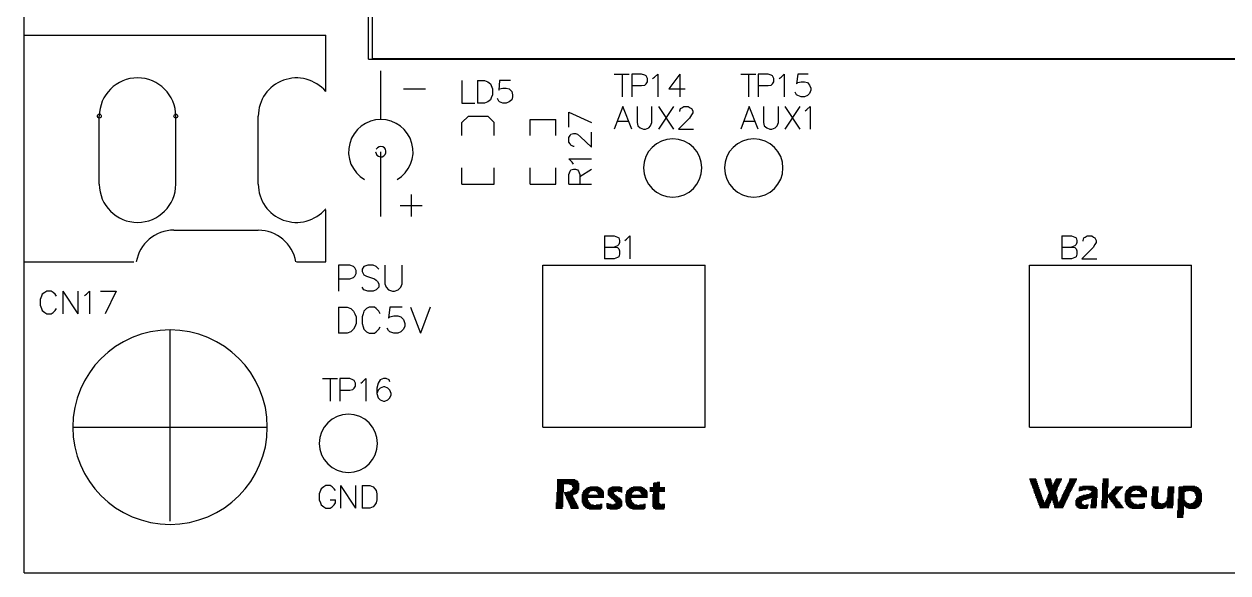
# Model space of a CAD drawing. Extents: x -0.24 to 4.91, y -0.23 to 6.58.
# Drawn here: x -0.225 to 1.631, y -0.225 to 0.622 of the extents above; entities that cross this region are included whole.
import ezdxf

# ---------------------------------------------------------------- set-up
doc = ezdxf.new("R2010")
doc.units = 0
doc.layers.get('0').update_dxf_attribs({"linetype": 'CONTINUOUS'})
doc.layers.add('mb672d', color=1, linetype='CONTINUOUS')

# ---------------------------------------------------------------- blocks, each defined once
blk = doc.blocks.new('D94')
blk.add_circle((0, 0), 0.003)

msp = doc.modelspace()

# ---------------------------------------------------------------- linework, layer by layer
at = {"layer": 'mb672d', "color": 5}
for points in [[(-0.225, -0.225), (-0.225, 6.575)], [(0.306, 0.568), (0.306, 2.3)], [(0.312, 0.569), (0.312, 2.299)], [(-0.225, 0.255), (-0.225, 0.605), (0.24, 0.605)], [(0.24, 0.518), (0.24, 0.605)], [(0.306, 0.568), (3.614, 0.568)], [(0.312, 0.569), (3.617, 0.569)], [(0.325, 0.475), (0.325, 0.55)], [(0.685, 0.545), (0.708, 0.545)], [(0.697, 0.545), (0.697, 0.51)], [(0.712, 0.527), (0.727, 0.527), (0.732, 0.528), (0.734, 0.53), (0.736, 0.533), (0.736, 0.538), (0.734, 0.542), (0.732, 0.543), (0.727, 0.545), (0.712, 0.545), (0.712, 0.51)], [(0.744, 0.538), (0.747, 0.54), (0.752, 0.545), (0.752, 0.51)], [(0.786, 0.545), (0.769, 0.522), (0.794, 0.522)], [(0.786, 0.545), (0.786, 0.51)], [(0.88, 0.545), (0.903, 0.545)], [(0.892, 0.545), (0.892, 0.51)], [(0.907, 0.527), (0.922, 0.527), (0.927, 0.528), (0.929, 0.53), (0.931, 0.533), (0.931, 0.538), (0.929, 0.542), (0.927, 0.543), (0.922, 0.545), (0.907, 0.545), (0.907, 0.51)], [(0.939, 0.538), (0.942, 0.54), (0.947, 0.545), (0.947, 0.51)], [(0.984, 0.545), (0.968, 0.545), (0.966, 0.53), (0.968, 0.532), (0.973, 0.533), (0.978, 0.533), (0.983, 0.532), (0.986, 0.528), (0.988, 0.523), (0.988, 0.52), (0.986, 0.515), (0.983, 0.512), (0.978, 0.51), (0.973, 0.51), (0.968, 0.512), (0.966, 0.513), (0.964, 0.517)], [(0.36, 0.522), (0.394, 0.522)], [(0.45, 0.535), (0.45, 0.5), (0.47, 0.5)], [(0.474, 0.535), (0.474, 0.5)], [(0.474, 0.535), (0.485, 0.535), (0.49, 0.533), (0.494, 0.53), (0.495, 0.527), (0.497, 0.522), (0.497, 0.513), (0.495, 0.508), (0.494, 0.505), (0.49, 0.502), (0.485, 0.5), (0.474, 0.5)], [(0.525, 0.535), (0.508, 0.535), (0.507, 0.52), (0.508, 0.522), (0.513, 0.523), (0.518, 0.523), (0.523, 0.522), (0.527, 0.518), (0.528, 0.513), (0.528, 0.51), (0.527, 0.505), (0.523, 0.502), (0.518, 0.5), (0.513, 0.5), (0.508, 0.502), (0.507, 0.503), (0.505, 0.507)], [(0.615, 0.486), (0.65, 0.47)], [(0.615, 0.463), (0.615, 0.486)], [(0.712, 0.46), (0.698, 0.495), (0.685, 0.46)], [(0.72, 0.495), (0.72, 0.47), (0.721, 0.465), (0.725, 0.462), (0.73, 0.46), (0.733, 0.46), (0.738, 0.462), (0.741, 0.465), (0.743, 0.47), (0.743, 0.495)], [(0.753, 0.495), (0.776, 0.46)], [(0.776, 0.495), (0.753, 0.46)], [(0.786, 0.487), (0.786, 0.488), (0.787, 0.492), (0.789, 0.493), (0.792, 0.495), (0.799, 0.495), (0.802, 0.493), (0.804, 0.492), (0.806, 0.488), (0.806, 0.485), (0.804, 0.482), (0.801, 0.477), (0.784, 0.46), (0.807, 0.46)], [(0.907, 0.46), (0.893, 0.495), (0.88, 0.46)], [(0.915, 0.495), (0.915, 0.47), (0.916, 0.465), (0.92, 0.462), (0.925, 0.46), (0.928, 0.46), (0.933, 0.462), (0.936, 0.465), (0.938, 0.47), (0.938, 0.495)], [(0.948, 0.495), (0.971, 0.46)], [(0.971, 0.495), (0.948, 0.46)], [(0.979, 0.488), (0.982, 0.49), (0.987, 0.495), (0.987, 0.46)], [(-0.109, 0.375), (-0.109, 0.48)], [(0.009, 0.375), (0.009, 0.48)], [(0.136, 0.375), (0.136, 0.48)], [(0.45, 0.47), (0.46, 0.48)], [(0.45, 0.45), (0.45, 0.47)], [(0.46, 0.48), (0.49, 0.48)], [(0.49, 0.48), (0.5, 0.47)], [(0.5, 0.45), (0.5, 0.47)], [(0.555, 0.45), (0.555, 0.475), (0.595, 0.475)], [(0.595, 0.45), (0.595, 0.475)], [(0.69, 0.472), (0.707, 0.472)], [(0.885, 0.472), (0.902, 0.472)], [(0.623, 0.433), (0.622, 0.433), (0.618, 0.435), (0.617, 0.437), (0.615, 0.44), (0.615, 0.447), (0.617, 0.45), (0.618, 0.452), (0.622, 0.453), (0.625, 0.453), (0.628, 0.452), (0.633, 0.448), (0.65, 0.432), (0.65, 0.455)], [(0.325, 0.4), (0.325, 0.425)], [(0.622, 0.406), (0.62, 0.409), (0.615, 0.414), (0.65, 0.414)], [(0.325, 0.325), (0.325, 0.4)], [(0.45, 0.375), (0.45, 0.4)], [(0.45, 0.375), (0.5, 0.375), (0.5, 0.4)], [(0.555, 0.375), (0.555, 0.4)], [(0.595, 0.375), (0.595, 0.4)], [(0.615, 0.375), (0.615, 0.39), (0.617, 0.395), (0.618, 0.397), (0.622, 0.398), (0.625, 0.398), (0.628, 0.397), (0.63, 0.395), (0.632, 0.39), (0.632, 0.375)], [(0.632, 0.387), (0.65, 0.398)], [(0.555, 0.375), (0.595, 0.375)], [(0.615, 0.375), (0.65, 0.375)], [(0.372, 0.359), (0.372, 0.325)], [(0.24, 0.255), (0.24, 0.335)], [(0.355, 0.342), (0.389, 0.342)], [(0.006, 0.304), (0.136, 0.304)], [(0.67, 0.295), (0.67, 0.26)], [(0.67, 0.295), (0.685, 0.295), (0.69, 0.293), (0.692, 0.292), (0.693, 0.288), (0.693, 0.285), (0.692, 0.282), (0.69, 0.28), (0.685, 0.278)], [(0.701, 0.288), (0.704, 0.29), (0.709, 0.295), (0.709, 0.26)], [(1.375, 0.295), (1.375, 0.26)], [(1.375, 0.295), (1.39, 0.295), (1.395, 0.293), (1.397, 0.292), (1.398, 0.288), (1.398, 0.285), (1.397, 0.282), (1.395, 0.28), (1.39, 0.278)], [(1.408, 0.287), (1.408, 0.288), (1.409, 0.292), (1.411, 0.293), (1.414, 0.295), (1.421, 0.295), (1.424, 0.293), (1.426, 0.292), (1.428, 0.288), (1.428, 0.285), (1.426, 0.282), (1.423, 0.277), (1.406, 0.26), (1.429, 0.26)], [(0.67, 0.278), (0.685, 0.278), (0.69, 0.277), (0.692, 0.275), (0.693, 0.272), (0.693, 0.267), (0.692, 0.263), (0.69, 0.262), (0.685, 0.26), (0.67, 0.26)], [(1.375, 0.278), (1.39, 0.278), (1.395, 0.277), (1.397, 0.275), (1.398, 0.272), (1.398, 0.267), (1.397, 0.263), (1.395, 0.262), (1.39, 0.26), (1.375, 0.26)], [(-0.225, 0.255), (-0.056, 0.255)], [(0.195, 0.255), (0.24, 0.255)], [(0.26, 0.229), (0.277, 0.229), (0.283, 0.231), (0.285, 0.233), (0.287, 0.237), (0.287, 0.242), (0.285, 0.246), (0.283, 0.248), (0.277, 0.25), (0.26, 0.25), (0.26, 0.21)], [(0.322, 0.244), (0.318, 0.248), (0.313, 0.25), (0.305, 0.25), (0.299, 0.248), (0.296, 0.244), (0.296, 0.24), (0.298, 0.237), (0.299, 0.235), (0.303, 0.233), (0.315, 0.229), (0.318, 0.227), (0.32, 0.225), (0.322, 0.221), (0.322, 0.216), (0.318, 0.212), (0.313, 0.21), (0.305, 0.21), (0.299, 0.212), (0.296, 0.216)], [(0.331, 0.25), (0.331, 0.221), (0.333, 0.216), (0.337, 0.212), (0.343, 0.21), (0.346, 0.21), (0.352, 0.212), (0.356, 0.216), (0.358, 0.221), (0.358, 0.25)], [(0.575, 0), (0.575, 0.25), (0.825, 0.25)], [(0.825, 0), (0.825, 0.25)], [(1.325, 0), (1.325, 0.25), (1.575, 0.25)], [(1.575, 0), (1.575, 0.25)], [(-0.175, 0.202), (-0.177, 0.205), (-0.18, 0.208), (-0.183, 0.21), (-0.19, 0.21), (-0.193, 0.208), (-0.197, 0.205), (-0.198, 0.202), (-0.2, 0.197), (-0.2, 0.188), (-0.198, 0.183), (-0.197, 0.18), (-0.193, 0.177), (-0.19, 0.175), (-0.183, 0.175), (-0.18, 0.177), (-0.177, 0.18), (-0.175, 0.183)], [(-0.165, 0.21), (-0.165, 0.175)], [(-0.165, 0.21), (-0.142, 0.175)], [(-0.142, 0.21), (-0.142, 0.175)], [(-0.132, 0.203), (-0.129, 0.205), (-0.124, 0.21), (-0.124, 0.175)], [(-0.107, 0.21), (-0.083, 0.21)], [(-0.083, 0.21), (-0.1, 0.175)], [(0.26, 0.185), (0.26, 0.145)], [(0.26, 0.185), (0.273, 0.185), (0.279, 0.183), (0.283, 0.179), (0.285, 0.175), (0.287, 0.17), (0.287, 0.16), (0.285, 0.155), (0.283, 0.151), (0.279, 0.147), (0.273, 0.145), (0.26, 0.145)], [(0.324, 0.175), (0.322, 0.179), (0.318, 0.183), (0.315, 0.185), (0.307, 0.185), (0.303, 0.183), (0.299, 0.179), (0.298, 0.175), (0.296, 0.17), (0.296, 0.16), (0.298, 0.155), (0.299, 0.151), (0.303, 0.147), (0.307, 0.145), (0.315, 0.145), (0.318, 0.147), (0.322, 0.151), (0.324, 0.155)], [(0.358, 0.185), (0.339, 0.185), (0.337, 0.168), (0.339, 0.17), (0.345, 0.172), (0.351, 0.172), (0.356, 0.17), (0.36, 0.166), (0.362, 0.16), (0.362, 0.156), (0.36, 0.151), (0.356, 0.147), (0.351, 0.145), (0.345, 0.145), (0.339, 0.147), (0.337, 0.149), (0.335, 0.153)], [(0.371, 0.185), (0.386, 0.145)], [(0.401, 0.185), (0.386, 0.145)], [(0, -0.145), (0, 0.15)], [(0.235, 0.075), (0.258, 0.075)], [(0.247, 0.075), (0.247, 0.04)], [(0.262, 0.057), (0.277, 0.057), (0.282, 0.058), (0.284, 0.06), (0.286, 0.063), (0.286, 0.068), (0.284, 0.072), (0.282, 0.073), (0.277, 0.075), (0.262, 0.075), (0.262, 0.04)], [(0.294, 0.068), (0.297, 0.07), (0.302, 0.075), (0.302, 0.04)], [(0.339, 0.07), (0.338, 0.073), (0.333, 0.075), (0.329, 0.075), (0.324, 0.073), (0.321, 0.068), (0.319, 0.06), (0.319, 0.052), (0.321, 0.045), (0.324, 0.042), (0.329, 0.04), (0.331, 0.04), (0.336, 0.042), (0.339, 0.045), (0.341, 0.05), (0.341, 0.052), (0.339, 0.057), (0.336, 0.06), (0.331, 0.062), (0.329, 0.062), (0.324, 0.06), (0.321, 0.057), (0.319, 0.052)], [(-0.15, 0), (0.15, 0)], [(0.575, 0), (0.825, 0)], [(1.325, 0), (1.575, 0)], [(0.255, -0.098), (0.253, -0.095), (0.25, -0.092), (0.247, -0.09), (0.24, -0.09), (0.237, -0.092), (0.233, -0.095), (0.232, -0.098), (0.23, -0.103), (0.23, -0.112), (0.232, -0.117), (0.233, -0.12), (0.237, -0.123), (0.24, -0.125), (0.247, -0.125), (0.25, -0.123), (0.253, -0.12), (0.255, -0.117), (0.255, -0.112)], [(0.263, -0.09), (0.263, -0.125)], [(0.263, -0.09), (0.286, -0.125)], [(0.286, -0.09), (0.286, -0.125)], [(0.296, -0.09), (0.296, -0.125)], [(0.296, -0.09), (0.308, -0.09), (0.313, -0.092), (0.316, -0.095), (0.318, -0.098), (0.319, -0.103), (0.319, -0.112), (0.318, -0.117), (0.316, -0.12), (0.313, -0.123), (0.308, -0.125), (0.296, -0.125)], [(0.597, -0.081), (0.624, -0.081)], [(0.597, -0.082), (0.626, -0.082)], [(0.597, -0.083), (0.628, -0.083)], [(0.597, -0.084), (0.629, -0.084)], [(0.597, -0.085), (0.629, -0.085)], [(0.597, -0.086), (0.63, -0.086)], [(0.597, -0.087), (0.631, -0.087)], [(0.597, -0.088), (0.607, -0.088)], [(0.597, -0.089), (0.607, -0.089)], [(0.597, -0.09), (0.607, -0.09)], [(0.597, -0.091), (0.607, -0.091)], [(0.597, -0.092), (0.607, -0.092)], [(0.616, -0.088), (0.631, -0.088)], [(0.619, -0.089), (0.631, -0.089)], [(0.62, -0.09), (0.631, -0.09)], [(0.62, -0.091), (0.631, -0.091)], [(0.621, -0.092), (0.631, -0.092)], [(0.647, -0.092), (0.66, -0.092)], [(0.681, -0.092), (0.694, -0.092)], [(0.714, -0.092), (0.727, -0.092)], [(0.745, -0.087), (0.755, -0.087)], [(0.745, -0.088), (0.755, -0.088)], [(0.745, -0.089), (0.755, -0.089)], [(0.745, -0.09), (0.755, -0.09)], [(0.745, -0.091), (0.755, -0.091)], [(0.745, -0.092), (0.755, -0.092)], [(0.746, -0.086), (0.755, -0.086)], [(0.751, -0.085), (0.755, -0.085)], [(1.325, -0.08), (1.335, -0.08)], [(1.325, -0.081), (1.336, -0.081)], [(1.326, -0.082), (1.336, -0.082)], [(1.326, -0.083), (1.336, -0.083)], [(1.326, -0.084), (1.337, -0.084)], [(1.327, -0.085), (1.337, -0.085)], [(1.327, -0.086), (1.337, -0.086)], [(1.327, -0.087), (1.338, -0.087)], [(1.328, -0.088), (1.338, -0.088)], [(1.328, -0.089), (1.338, -0.089)], [(1.329, -0.09), (1.339, -0.09)], [(1.329, -0.091), (1.339, -0.091)], [(1.329, -0.092), (1.339, -0.092)], [(1.348, -0.08), (1.358, -0.08)], [(1.348, -0.081), (1.358, -0.081)], [(1.349, -0.082), (1.359, -0.082)], [(1.349, -0.083), (1.359, -0.083)], [(1.349, -0.084), (1.359, -0.084)], [(1.35, -0.085), (1.359, -0.085)], [(1.35, -0.086), (1.36, -0.086)], [(1.35, -0.087), (1.36, -0.087)], [(1.351, -0.088), (1.36, -0.088)], [(1.351, -0.089), (1.36, -0.089)], [(1.351, -0.09), (1.37, -0.09)], [(1.352, -0.091), (1.37, -0.091)], [(1.352, -0.092), (1.369, -0.092)], [(1.361, -0.089), (1.371, -0.089)], [(1.362, -0.087), (1.372, -0.087)], [(1.362, -0.088), (1.371, -0.088)], [(1.363, -0.085), (1.373, -0.085)], [(1.363, -0.086), (1.372, -0.086)], [(1.364, -0.083), (1.374, -0.083)], [(1.364, -0.084), (1.373, -0.084)], [(1.365, -0.081), (1.375, -0.081)], [(1.365, -0.082), (1.374, -0.082)], [(1.366, -0.08), (1.375, -0.08)], [(1.382, -0.091), (1.393, -0.091)], [(1.382, -0.092), (1.392, -0.092)], [(1.383, -0.089), (1.394, -0.089)], [(1.383, -0.09), (1.393, -0.09)], [(1.384, -0.087), (1.395, -0.087)], [(1.384, -0.088), (1.394, -0.088)], [(1.385, -0.085), (1.396, -0.085)], [(1.385, -0.086), (1.395, -0.086)], [(1.386, -0.082), (1.397, -0.082)], [(1.386, -0.083), (1.397, -0.083)], [(1.386, -0.084), (1.396, -0.084)], [(1.387, -0.08), (1.398, -0.08)], [(1.387, -0.081), (1.398, -0.081)], [(1.402, -0.092), (1.426, -0.092)], [(1.407, -0.091), (1.424, -0.091)], [(1.437, -0.087), (1.447, -0.087)], [(1.437, -0.088), (1.447, -0.088)], [(1.437, -0.089), (1.447, -0.089)], [(1.437, -0.09), (1.447, -0.09)], [(1.437, -0.091), (1.447, -0.091)], [(1.437, -0.092), (1.447, -0.092)], [(1.438, -0.08), (1.447, -0.08)], [(1.438, -0.081), (1.447, -0.081)], [(1.438, -0.082), (1.447, -0.082)], [(1.438, -0.083), (1.447, -0.083)], [(1.438, -0.084), (1.447, -0.084)], [(1.438, -0.085), (1.447, -0.085)], [(1.438, -0.086), (1.447, -0.086)], [(1.457, -0.092), (1.469, -0.092)], [(1.481, -0.092), (1.499, -0.092)], [(1.484, -0.091), (1.497, -0.091)], [(1.515, -0.092), (1.524, -0.092)], [(1.539, -0.092), (1.548, -0.092)], [(1.556, -0.092), (1.583, -0.092)], [(1.562, -0.091), (1.58, -0.091)], [(0.596, -0.101), (0.606, -0.101)], [(0.596, -0.102), (0.606, -0.102)], [(0.596, -0.103), (0.606, -0.103)], [(0.596, -0.104), (0.606, -0.104)], [(0.596, -0.105), (0.606, -0.105)], [(0.596, -0.106), (0.606, -0.106)], [(0.596, -0.107), (0.606, -0.107)], [(0.596, -0.108), (0.606, -0.108)], [(0.596, -0.109), (0.606, -0.109)], [(0.596, -0.11), (0.606, -0.11)], [(0.596, -0.111), (0.606, -0.111)], [(0.597, -0.093), (0.607, -0.093)], [(0.597, -0.094), (0.607, -0.094)], [(0.597, -0.095), (0.607, -0.095)], [(0.597, -0.096), (0.607, -0.096)], [(0.597, -0.097), (0.607, -0.097)], [(0.597, -0.098), (0.607, -0.098)], [(0.597, -0.099), (0.607, -0.099)], [(0.597, -0.1), (0.606, -0.1)], [(0.607, -0.101), (0.628, -0.101)], [(0.608, -0.102), (0.627, -0.102)], [(0.608, -0.103), (0.625, -0.103)], [(0.609, -0.104), (0.622, -0.104)], [(0.609, -0.105), (0.62, -0.105)], [(0.61, -0.106), (0.621, -0.106)], [(0.61, -0.107), (0.621, -0.107)], [(0.611, -0.108), (0.622, -0.108)], [(0.611, -0.109), (0.622, -0.109)], [(0.612, -0.11), (0.623, -0.11)], [(0.612, -0.111), (0.623, -0.111)], [(0.613, -0.1), (0.629, -0.1)], [(0.617, -0.099), (0.629, -0.099)], [(0.618, -0.098), (0.63, -0.098)], [(0.619, -0.097), (0.63, -0.097)], [(0.62, -0.095), (0.631, -0.095)], [(0.62, -0.096), (0.631, -0.096)], [(0.621, -0.093), (0.631, -0.093)], [(0.621, -0.094), (0.631, -0.094)], [(0.635, -0.104), (0.645, -0.104)], [(0.635, -0.105), (0.669, -0.105)], [(0.635, -0.106), (0.669, -0.106)], [(0.635, -0.107), (0.669, -0.107)], [(0.635, -0.108), (0.669, -0.108)], [(0.635, -0.109), (0.644, -0.109)], [(0.635, -0.11), (0.644, -0.11)], [(0.635, -0.111), (0.644, -0.111)], [(0.636, -0.101), (0.646, -0.101)], [(0.636, -0.102), (0.645, -0.102)], [(0.636, -0.103), (0.645, -0.103)], [(0.637, -0.099), (0.648, -0.099)], [(0.637, -0.1), (0.647, -0.1)], [(0.638, -0.098), (0.651, -0.098)], [(0.639, -0.097), (0.667, -0.097)], [(0.64, -0.096), (0.666, -0.096)], [(0.641, -0.095), (0.665, -0.095)], [(0.642, -0.094), (0.664, -0.094)], [(0.644, -0.093), (0.662, -0.093)], [(0.654, -0.098), (0.668, -0.098)], [(0.657, -0.099), (0.668, -0.099)], [(0.658, -0.1), (0.669, -0.1)], [(0.659, -0.101), (0.669, -0.101)], [(0.659, -0.102), (0.669, -0.102)], [(0.66, -0.103), (0.669, -0.103)], [(0.66, -0.104), (0.669, -0.104)], [(0.675, -0.097), (0.697, -0.097)], [(0.675, -0.098), (0.697, -0.098)], [(0.675, -0.099), (0.688, -0.099)], [(0.675, -0.1), (0.685, -0.1)], [(0.675, -0.101), (0.684, -0.101)], [(0.675, -0.102), (0.684, -0.102)], [(0.675, -0.103), (0.685, -0.103)], [(0.675, -0.104), (0.686, -0.104)], [(0.676, -0.095), (0.697, -0.095)], [(0.676, -0.096), (0.697, -0.096)], [(0.676, -0.105), (0.687, -0.105)], [(0.677, -0.094), (0.697, -0.094)], [(0.677, -0.106), (0.689, -0.106)], [(0.678, -0.107), (0.69, -0.107)], [(0.679, -0.093), (0.697, -0.093)], [(0.679, -0.108), (0.691, -0.108)], [(0.68, -0.109), (0.693, -0.109)], [(0.681, -0.11), (0.694, -0.11)], [(0.683, -0.111), (0.695, -0.111)], [(0.691, -0.099), (0.697, -0.099)], [(0.695, -0.1), (0.697, -0.1)], [(0.702, -0.104), (0.712, -0.104)], [(0.702, -0.105), (0.736, -0.105)], [(0.702, -0.106), (0.736, -0.106)], [(0.702, -0.107), (0.736, -0.107)], [(0.702, -0.108), (0.736, -0.108)], [(0.702, -0.109), (0.711, -0.109)], [(0.702, -0.11), (0.711, -0.11)], [(0.702, -0.111), (0.711, -0.111)], [(0.703, -0.101), (0.713, -0.101)], [(0.703, -0.102), (0.712, -0.102)], [(0.703, -0.103), (0.712, -0.103)], [(0.704, -0.099), (0.715, -0.099)], [(0.704, -0.1), (0.714, -0.1)], [(0.705, -0.098), (0.718, -0.098)], [(0.706, -0.097), (0.734, -0.097)], [(0.707, -0.096), (0.733, -0.096)], [(0.708, -0.095), (0.732, -0.095)], [(0.709, -0.094), (0.731, -0.094)], [(0.711, -0.093), (0.729, -0.093)], [(0.721, -0.098), (0.735, -0.098)], [(0.724, -0.099), (0.735, -0.099)], [(0.725, -0.1), (0.736, -0.1)], [(0.726, -0.101), (0.736, -0.101)], [(0.726, -0.102), (0.736, -0.102)], [(0.727, -0.103), (0.736, -0.103)], [(0.727, -0.104), (0.736, -0.104)], [(0.74, -0.093), (0.763, -0.093)], [(0.74, -0.094), (0.763, -0.094)], [(0.74, -0.095), (0.763, -0.095)], [(0.74, -0.096), (0.763, -0.096)], [(0.74, -0.097), (0.763, -0.097)], [(0.74, -0.098), (0.763, -0.098)], [(0.74, -0.099), (0.763, -0.099)], [(0.744, -0.104), (0.754, -0.104)], [(0.744, -0.105), (0.754, -0.105)], [(0.744, -0.106), (0.754, -0.106)], [(0.744, -0.107), (0.754, -0.107)], [(0.744, -0.108), (0.754, -0.108)], [(0.744, -0.109), (0.754, -0.109)], [(0.744, -0.11), (0.754, -0.11)], [(0.744, -0.111), (0.754, -0.111)], [(0.745, -0.1), (0.754, -0.1)], [(0.745, -0.101), (0.754, -0.101)], [(0.745, -0.102), (0.754, -0.102)], [(0.745, -0.103), (0.754, -0.103)], [(1.33, -0.093), (1.34, -0.093)], [(1.33, -0.094), (1.34, -0.094)], [(1.331, -0.095), (1.34, -0.095)], [(1.331, -0.096), (1.341, -0.096)], [(1.331, -0.097), (1.341, -0.097)], [(1.332, -0.098), (1.341, -0.098)], [(1.332, -0.099), (1.342, -0.099)], [(1.332, -0.1), (1.342, -0.1)], [(1.333, -0.101), (1.342, -0.101)], [(1.333, -0.102), (1.343, -0.102)], [(1.334, -0.103), (1.343, -0.103)], [(1.334, -0.104), (1.343, -0.104)], [(1.334, -0.105), (1.344, -0.105)], [(1.335, -0.106), (1.344, -0.106)], [(1.335, -0.107), (1.344, -0.107)], [(1.335, -0.108), (1.345, -0.108)], [(1.336, -0.109), (1.345, -0.109)], [(1.336, -0.11), (1.345, -0.11)], [(1.337, -0.111), (1.346, -0.111)], [(1.351, -0.111), (1.368, -0.111)], [(1.352, -0.109), (1.368, -0.109)], [(1.352, -0.11), (1.368, -0.11)], [(1.353, -0.093), (1.369, -0.093)], [(1.353, -0.094), (1.368, -0.094)], [(1.353, -0.095), (1.368, -0.095)], [(1.353, -0.106), (1.367, -0.106)], [(1.353, -0.107), (1.367, -0.107)], [(1.353, -0.108), (1.368, -0.108)], [(1.354, -0.096), (1.368, -0.096)], [(1.354, -0.097), (1.367, -0.097)], [(1.354, -0.098), (1.367, -0.098)], [(1.354, -0.104), (1.366, -0.104)], [(1.354, -0.105), (1.367, -0.105)], [(1.355, -0.099), (1.366, -0.099)], [(1.355, -0.1), (1.366, -0.1)], [(1.355, -0.101), (1.366, -0.101)], [(1.355, -0.102), (1.366, -0.102)], [(1.355, -0.103), (1.366, -0.103)], [(1.373, -0.111), (1.383, -0.111)], [(1.374, -0.109), (1.384, -0.109)], [(1.374, -0.11), (1.383, -0.11)], [(1.375, -0.106), (1.385, -0.106)], [(1.375, -0.107), (1.385, -0.107)], [(1.375, -0.108), (1.384, -0.108)], [(1.376, -0.104), (1.386, -0.104)], [(1.376, -0.105), (1.386, -0.105)], [(1.377, -0.102), (1.387, -0.102)], [(1.377, -0.103), (1.387, -0.103)], [(1.378, -0.1), (1.388, -0.1)], [(1.378, -0.101), (1.388, -0.101)], [(1.379, -0.098), (1.389, -0.098)], [(1.379, -0.099), (1.389, -0.099)], [(1.38, -0.096), (1.39, -0.096)], [(1.38, -0.097), (1.39, -0.097)], [(1.381, -0.093), (1.392, -0.093)], [(1.381, -0.094), (1.391, -0.094)], [(1.381, -0.095), (1.391, -0.095)], [(1.397, -0.111), (1.413, -0.111)], [(1.398, -0.11), (1.416, -0.11)], [(1.399, -0.109), (1.419, -0.109)], [(1.401, -0.094), (1.429, -0.094)], [(1.401, -0.095), (1.429, -0.095)], [(1.401, -0.096), (1.412, -0.096)], [(1.401, -0.097), (1.407, -0.097)], [(1.401, -0.098), (1.403, -0.098)], [(1.401, -0.108), (1.43, -0.108)], [(1.402, -0.093), (1.428, -0.093)], [(1.402, -0.107), (1.43, -0.107)], [(1.405, -0.106), (1.43, -0.106)], [(1.408, -0.105), (1.43, -0.105)], [(1.413, -0.104), (1.43, -0.104)], [(1.416, -0.096), (1.43, -0.096)], [(1.417, -0.103), (1.43, -0.103)], [(1.419, -0.097), (1.43, -0.097)], [(1.419, -0.102), (1.43, -0.102)], [(1.42, -0.098), (1.43, -0.098)], [(1.42, -0.101), (1.43, -0.101)], [(1.421, -0.099), (1.43, -0.099)], [(1.421, -0.1), (1.43, -0.1)], [(1.421, -0.109), (1.429, -0.109)], [(1.421, -0.11), (1.429, -0.11)], [(1.421, -0.111), (1.429, -0.111)], [(1.437, -0.093), (1.446, -0.093)], [(1.437, -0.094), (1.446, -0.094)], [(1.437, -0.095), (1.446, -0.095)], [(1.437, -0.096), (1.446, -0.096)], [(1.437, -0.097), (1.446, -0.097)], [(1.437, -0.098), (1.446, -0.098)], [(1.437, -0.099), (1.446, -0.099)], [(1.437, -0.1), (1.446, -0.1)], [(1.437, -0.101), (1.446, -0.101)], [(1.437, -0.102), (1.446, -0.102)], [(1.437, -0.103), (1.446, -0.103)], [(1.437, -0.104), (1.446, -0.104)], [(1.437, -0.105), (1.457, -0.105)], [(1.437, -0.106), (1.456, -0.106)], [(1.437, -0.107), (1.457, -0.107)], [(1.437, -0.108), (1.446, -0.108)], [(1.437, -0.109), (1.446, -0.109)], [(1.437, -0.11), (1.446, -0.11)], [(1.437, -0.111), (1.446, -0.111)], [(1.447, -0.104), (1.458, -0.104)], [(1.447, -0.108), (1.458, -0.108)], [(1.448, -0.103), (1.459, -0.103)], [(1.448, -0.109), (1.458, -0.109)], [(1.448, -0.11), (1.459, -0.11)], [(1.449, -0.102), (1.46, -0.102)], [(1.449, -0.111), (1.46, -0.111)], [(1.45, -0.101), (1.461, -0.101)], [(1.451, -0.1), (1.462, -0.1)], [(1.452, -0.098), (1.463, -0.098)], [(1.452, -0.099), (1.463, -0.099)], [(1.453, -0.097), (1.464, -0.097)], [(1.454, -0.096), (1.465, -0.096)], [(1.455, -0.095), (1.466, -0.095)], [(1.456, -0.094), (1.467, -0.094)], [(1.457, -0.093), (1.468, -0.093)], [(1.472, -0.103), (1.482, -0.103)], [(1.472, -0.104), (1.506, -0.104)], [(1.472, -0.105), (1.506, -0.105)], [(1.472, -0.106), (1.506, -0.106)], [(1.472, -0.107), (1.506, -0.107)], [(1.472, -0.108), (1.481, -0.108)], [(1.472, -0.109), (1.481, -0.109)], [(1.472, -0.11), (1.481, -0.11)], [(1.472, -0.111), (1.481, -0.111)], [(1.473, -0.1), (1.483, -0.1)], [(1.473, -0.101), (1.482, -0.101)], [(1.473, -0.102), (1.482, -0.102)], [(1.474, -0.098), (1.485, -0.098)], [(1.474, -0.099), (1.484, -0.099)], [(1.475, -0.097), (1.488, -0.097)], [(1.476, -0.096), (1.504, -0.096)], [(1.477, -0.095), (1.503, -0.095)], [(1.478, -0.094), (1.502, -0.094)], [(1.479, -0.093), (1.501, -0.093)], [(1.491, -0.097), (1.505, -0.097)], [(1.494, -0.098), (1.505, -0.098)], [(1.495, -0.099), (1.506, -0.099)], [(1.496, -0.1), (1.506, -0.1)], [(1.496, -0.101), (1.506, -0.101)], [(1.497, -0.102), (1.506, -0.102)], [(1.497, -0.103), (1.506, -0.103)], [(1.513, -0.107), (1.523, -0.107)], [(1.513, -0.108), (1.523, -0.108)], [(1.513, -0.109), (1.523, -0.109)], [(1.513, -0.11), (1.523, -0.11)], [(1.513, -0.111), (1.523, -0.111)], [(1.514, -0.095), (1.524, -0.095)], [(1.514, -0.096), (1.524, -0.096)], [(1.514, -0.097), (1.524, -0.097)], [(1.514, -0.098), (1.524, -0.098)], [(1.514, -0.099), (1.524, -0.099)], [(1.514, -0.1), (1.524, -0.1)], [(1.514, -0.101), (1.523, -0.101)], [(1.514, -0.102), (1.523, -0.102)], [(1.514, -0.103), (1.523, -0.103)], [(1.514, -0.104), (1.523, -0.104)], [(1.514, -0.105), (1.523, -0.105)], [(1.514, -0.106), (1.523, -0.106)], [(1.515, -0.093), (1.524, -0.093)], [(1.515, -0.094), (1.524, -0.094)], [(1.537, -0.109), (1.547, -0.109)], [(1.537, -0.11), (1.547, -0.11)], [(1.537, -0.111), (1.547, -0.111)], [(1.538, -0.095), (1.548, -0.095)], [(1.538, -0.096), (1.548, -0.096)], [(1.538, -0.097), (1.548, -0.097)], [(1.538, -0.098), (1.548, -0.098)], [(1.538, -0.099), (1.548, -0.099)], [(1.538, -0.1), (1.548, -0.1)], [(1.538, -0.101), (1.548, -0.101)], [(1.538, -0.102), (1.547, -0.102)], [(1.538, -0.103), (1.547, -0.103)], [(1.538, -0.104), (1.547, -0.104)], [(1.538, -0.105), (1.547, -0.105)], [(1.538, -0.106), (1.547, -0.106)], [(1.538, -0.107), (1.547, -0.107)], [(1.538, -0.108), (1.547, -0.108)], [(1.539, -0.093), (1.548, -0.093)], [(1.539, -0.094), (1.548, -0.094)], [(1.554, -0.111), (1.564, -0.111)], [(1.555, -0.093), (1.585, -0.093)], [(1.555, -0.094), (1.586, -0.094)], [(1.555, -0.095), (1.587, -0.095)], [(1.555, -0.096), (1.588, -0.096)], [(1.555, -0.097), (1.589, -0.097)], [(1.555, -0.098), (1.57, -0.098)], [(1.555, -0.099), (1.566, -0.099)], [(1.555, -0.1), (1.564, -0.1)], [(1.555, -0.101), (1.564, -0.101)], [(1.555, -0.102), (1.564, -0.102)], [(1.555, -0.103), (1.564, -0.103)], [(1.555, -0.104), (1.564, -0.104)], [(1.555, -0.105), (1.564, -0.105)], [(1.555, -0.106), (1.564, -0.106)], [(1.555, -0.107), (1.564, -0.107)], [(1.555, -0.108), (1.564, -0.108)], [(1.555, -0.109), (1.564, -0.109)], [(1.555, -0.11), (1.564, -0.11)], [(1.574, -0.098), (1.589, -0.098)], [(1.577, -0.099), (1.59, -0.099)], [(1.579, -0.1), (1.59, -0.1)], [(1.58, -0.101), (1.59, -0.101)], [(1.58, -0.102), (1.591, -0.102)], [(1.581, -0.103), (1.591, -0.103)], [(1.581, -0.104), (1.591, -0.104)], [(1.581, -0.105), (1.591, -0.105)], [(1.581, -0.11), (1.591, -0.11)], [(1.581, -0.111), (1.591, -0.111)], [(1.582, -0.106), (1.591, -0.106)], [(1.582, -0.107), (1.591, -0.107)], [(1.582, -0.108), (1.591, -0.108)], [(1.582, -0.109), (1.591, -0.109)], [(0.247, -0.112), (0.255, -0.112)], [(0.595, -0.117), (0.606, -0.117)], [(0.595, -0.118), (0.606, -0.118)], [(0.595, -0.119), (0.606, -0.119)], [(0.595, -0.12), (0.606, -0.12)], [(0.595, -0.121), (0.606, -0.121)], [(0.595, -0.122), (0.606, -0.122)], [(0.595, -0.123), (0.605, -0.123)], [(0.595, -0.124), (0.605, -0.124)], [(0.595, -0.125), (0.605, -0.125)], [(0.596, -0.112), (0.606, -0.112)], [(0.596, -0.113), (0.606, -0.113)], [(0.596, -0.114), (0.606, -0.114)], [(0.596, -0.115), (0.606, -0.115)], [(0.596, -0.116), (0.606, -0.116)], [(0.613, -0.112), (0.624, -0.112)], [(0.613, -0.113), (0.624, -0.113)], [(0.614, -0.114), (0.625, -0.114)], [(0.614, -0.115), (0.625, -0.115)], [(0.615, -0.116), (0.626, -0.116)], [(0.615, -0.117), (0.626, -0.117)], [(0.615, -0.118), (0.627, -0.118)], [(0.616, -0.119), (0.627, -0.119)], [(0.616, -0.12), (0.628, -0.12)], [(0.617, -0.121), (0.628, -0.121)], [(0.617, -0.122), (0.629, -0.122)], [(0.617, -0.123), (0.629, -0.123)], [(0.618, -0.124), (0.63, -0.124)], [(0.618, -0.125), (0.63, -0.125)], [(0.635, -0.112), (0.644, -0.112)], [(0.635, -0.113), (0.645, -0.113)], [(0.635, -0.114), (0.645, -0.114)], [(0.635, -0.115), (0.645, -0.115)], [(0.636, -0.116), (0.646, -0.116)], [(0.636, -0.117), (0.647, -0.117)], [(0.636, -0.118), (0.648, -0.118)], [(0.637, -0.119), (0.649, -0.119)], [(0.637, -0.12), (0.653, -0.12)], [(0.638, -0.121), (0.666, -0.121)], [(0.639, -0.122), (0.666, -0.122)], [(0.64, -0.123), (0.666, -0.123)], [(0.641, -0.124), (0.666, -0.124)], [(0.643, -0.125), (0.665, -0.125)], [(0.646, -0.126), (0.664, -0.126)], [(0.657, -0.12), (0.666, -0.12)], [(0.663, -0.119), (0.666, -0.119)], [(0.673, -0.118), (0.676, -0.118)], [(0.673, -0.119), (0.68, -0.119)], [(0.673, -0.12), (0.697, -0.12)], [(0.673, -0.121), (0.697, -0.121)], [(0.673, -0.122), (0.696, -0.122)], [(0.673, -0.123), (0.695, -0.123)], [(0.674, -0.124), (0.694, -0.124)], [(0.674, -0.125), (0.693, -0.125)], [(0.678, -0.126), (0.69, -0.126)], [(0.684, -0.112), (0.696, -0.112)], [(0.684, -0.119), (0.697, -0.119)], [(0.685, -0.113), (0.696, -0.113)], [(0.686, -0.114), (0.697, -0.114)], [(0.687, -0.115), (0.697, -0.115)], [(0.687, -0.117), (0.697, -0.117)], [(0.687, -0.118), (0.697, -0.118)], [(0.688, -0.116), (0.697, -0.116)], [(0.702, -0.112), (0.711, -0.112)], [(0.702, -0.113), (0.712, -0.113)], [(0.702, -0.114), (0.712, -0.114)], [(0.702, -0.115), (0.712, -0.115)], [(0.703, -0.116), (0.713, -0.116)], [(0.703, -0.117), (0.714, -0.117)], [(0.703, -0.118), (0.715, -0.118)], [(0.704, -0.119), (0.716, -0.119)], [(0.704, -0.12), (0.72, -0.12)], [(0.705, -0.121), (0.733, -0.121)], [(0.706, -0.122), (0.733, -0.122)], [(0.707, -0.123), (0.733, -0.123)], [(0.708, -0.124), (0.733, -0.124)], [(0.71, -0.125), (0.732, -0.125)], [(0.713, -0.126), (0.731, -0.126)], [(0.724, -0.12), (0.733, -0.12)], [(0.73, -0.119), (0.733, -0.119)], [(0.744, -0.112), (0.754, -0.112)], [(0.744, -0.113), (0.754, -0.113)], [(0.744, -0.114), (0.754, -0.114)], [(0.744, -0.115), (0.754, -0.115)], [(0.744, -0.116), (0.754, -0.116)], [(0.744, -0.117), (0.754, -0.117)], [(0.744, -0.118), (0.755, -0.118)], [(0.744, -0.119), (0.757, -0.119)], [(0.744, -0.12), (0.763, -0.12)], [(0.744, -0.121), (0.763, -0.121)], [(0.744, -0.122), (0.763, -0.122)], [(0.745, -0.123), (0.763, -0.123)], [(0.745, -0.124), (0.763, -0.124)], [(0.746, -0.125), (0.762, -0.125)], [(0.748, -0.126), (0.762, -0.126)], [(0.759, -0.119), (0.763, -0.119)], [(1.337, -0.112), (1.346, -0.112)], [(1.337, -0.113), (1.347, -0.113)], [(1.338, -0.114), (1.347, -0.114)], [(1.338, -0.115), (1.347, -0.115)], [(1.338, -0.116), (1.348, -0.116)], [(1.339, -0.117), (1.357, -0.117)], [(1.339, -0.118), (1.357, -0.118)], [(1.339, -0.119), (1.356, -0.119)], [(1.34, -0.12), (1.356, -0.12)], [(1.34, -0.121), (1.356, -0.121)], [(1.341, -0.122), (1.355, -0.122)], [(1.341, -0.123), (1.355, -0.123)], [(1.341, -0.124), (1.355, -0.124)], [(1.349, -0.115), (1.358, -0.115)], [(1.349, -0.116), (1.358, -0.116)], [(1.35, -0.113), (1.359, -0.113)], [(1.35, -0.114), (1.358, -0.114)], [(1.351, -0.112), (1.359, -0.112)], [(1.36, -0.112), (1.369, -0.112)], [(1.361, -0.113), (1.369, -0.113)], [(1.361, -0.114), (1.369, -0.114)], [(1.361, -0.115), (1.37, -0.115)], [(1.361, -0.116), (1.37, -0.116)], [(1.362, -0.117), (1.38, -0.117)], [(1.362, -0.118), (1.38, -0.118)], [(1.362, -0.119), (1.379, -0.119)], [(1.363, -0.12), (1.379, -0.12)], [(1.363, -0.121), (1.378, -0.121)], [(1.363, -0.122), (1.378, -0.122)], [(1.363, -0.123), (1.377, -0.123)], [(1.364, -0.124), (1.377, -0.124)], [(1.371, -0.115), (1.381, -0.115)], [(1.371, -0.116), (1.38, -0.116)], [(1.372, -0.113), (1.382, -0.113)], [(1.372, -0.114), (1.381, -0.114)], [(1.373, -0.112), (1.382, -0.112)], [(1.396, -0.113), (1.407, -0.113)], [(1.396, -0.114), (1.406, -0.114)], [(1.396, -0.115), (1.406, -0.115)], [(1.396, -0.116), (1.405, -0.116)], [(1.396, -0.117), (1.405, -0.117)], [(1.396, -0.118), (1.406, -0.118)], [(1.396, -0.119), (1.407, -0.119)], [(1.396, -0.12), (1.409, -0.12)], [(1.397, -0.112), (1.409, -0.112)], [(1.397, -0.121), (1.416, -0.121)], [(1.398, -0.122), (1.415, -0.122)], [(1.398, -0.123), (1.415, -0.123)], [(1.4, -0.124), (1.415, -0.124)], [(1.402, -0.125), (1.414, -0.125)], [(1.412, -0.12), (1.416, -0.12)], [(1.419, -0.12), (1.429, -0.12)], [(1.419, -0.121), (1.429, -0.121)], [(1.419, -0.122), (1.428, -0.122)], [(1.419, -0.123), (1.428, -0.123)], [(1.419, -0.124), (1.428, -0.124)], [(1.42, -0.112), (1.429, -0.112)], [(1.42, -0.113), (1.429, -0.113)], [(1.42, -0.114), (1.429, -0.114)], [(1.42, -0.115), (1.429, -0.115)], [(1.42, -0.116), (1.429, -0.116)], [(1.42, -0.117), (1.429, -0.117)], [(1.42, -0.118), (1.429, -0.118)], [(1.42, -0.119), (1.429, -0.119)], [(1.436, -0.113), (1.446, -0.113)], [(1.436, -0.114), (1.446, -0.114)], [(1.436, -0.115), (1.446, -0.115)], [(1.436, -0.116), (1.446, -0.116)], [(1.436, -0.117), (1.445, -0.117)], [(1.436, -0.118), (1.445, -0.118)], [(1.436, -0.119), (1.445, -0.119)], [(1.436, -0.12), (1.445, -0.12)], [(1.436, -0.121), (1.445, -0.121)], [(1.436, -0.122), (1.445, -0.122)], [(1.436, -0.123), (1.445, -0.123)], [(1.436, -0.124), (1.445, -0.124)], [(1.437, -0.112), (1.446, -0.112)], [(1.45, -0.112), (1.461, -0.112)], [(1.45, -0.113), (1.461, -0.113)], [(1.451, -0.114), (1.462, -0.114)], [(1.452, -0.115), (1.463, -0.115)], [(1.453, -0.116), (1.464, -0.116)], [(1.453, -0.117), (1.465, -0.117)], [(1.454, -0.118), (1.465, -0.118)], [(1.455, -0.119), (1.466, -0.119)], [(1.455, -0.12), (1.467, -0.12)], [(1.456, -0.121), (1.468, -0.121)], [(1.457, -0.122), (1.468, -0.122)], [(1.457, -0.123), (1.469, -0.123)], [(1.458, -0.124), (1.47, -0.124)], [(1.472, -0.112), (1.482, -0.112)], [(1.472, -0.113), (1.482, -0.113)], [(1.472, -0.114), (1.482, -0.114)], [(1.473, -0.115), (1.483, -0.115)], [(1.473, -0.116), (1.484, -0.116)], [(1.473, -0.117), (1.485, -0.117)], [(1.474, -0.118), (1.486, -0.118)], [(1.474, -0.119), (1.49, -0.119)], [(1.475, -0.12), (1.503, -0.12)], [(1.476, -0.121), (1.503, -0.121)], [(1.477, -0.122), (1.503, -0.122)], [(1.478, -0.123), (1.503, -0.123)], [(1.48, -0.124), (1.502, -0.124)], [(1.483, -0.125), (1.501, -0.125)], [(1.494, -0.119), (1.503, -0.119)], [(1.5, -0.118), (1.503, -0.118)], [(1.513, -0.112), (1.523, -0.112)], [(1.513, -0.113), (1.523, -0.113)], [(1.513, -0.114), (1.523, -0.114)], [(1.513, -0.115), (1.523, -0.115)], [(1.513, -0.116), (1.524, -0.116)], [(1.513, -0.117), (1.525, -0.117)], [(1.513, -0.118), (1.528, -0.118)], [(1.513, -0.119), (1.547, -0.119)], [(1.513, -0.12), (1.547, -0.12)], [(1.514, -0.121), (1.536, -0.121)], [(1.515, -0.122), (1.536, -0.122)], [(1.516, -0.123), (1.535, -0.123)], [(1.517, -0.124), (1.533, -0.124)], [(1.519, -0.125), (1.531, -0.125)], [(1.53, -0.118), (1.547, -0.118)], [(1.533, -0.117), (1.547, -0.117)], [(1.535, -0.115), (1.547, -0.115)], [(1.535, -0.116), (1.547, -0.116)], [(1.536, -0.114), (1.547, -0.114)], [(1.537, -0.112), (1.547, -0.112)], [(1.537, -0.113), (1.547, -0.113)], [(1.537, -0.121), (1.546, -0.121)], [(1.537, -0.122), (1.546, -0.122)], [(1.537, -0.123), (1.546, -0.123)], [(1.537, -0.124), (1.546, -0.124)], [(1.553, -0.129), (1.563, -0.129)], [(1.554, -0.112), (1.564, -0.112)], [(1.554, -0.113), (1.565, -0.113)], [(1.554, -0.114), (1.565, -0.114)], [(1.554, -0.115), (1.566, -0.115)], [(1.554, -0.116), (1.567, -0.116)], [(1.554, -0.117), (1.568, -0.117)], [(1.554, -0.118), (1.571, -0.118)], [(1.554, -0.119), (1.588, -0.119)], [(1.554, -0.12), (1.588, -0.12)], [(1.554, -0.121), (1.587, -0.121)], [(1.554, -0.122), (1.563, -0.122)], [(1.554, -0.123), (1.563, -0.123)], [(1.554, -0.124), (1.563, -0.124)], [(1.554, -0.125), (1.563, -0.125)], [(1.554, -0.126), (1.563, -0.126)], [(1.554, -0.127), (1.563, -0.127)], [(1.554, -0.128), (1.563, -0.128)], [(1.565, -0.122), (1.586, -0.122)], [(1.566, -0.123), (1.585, -0.123)], [(1.567, -0.124), (1.583, -0.124)], [(1.57, -0.125), (1.581, -0.125)], [(1.574, -0.118), (1.589, -0.118)], [(1.577, -0.117), (1.589, -0.117)], [(1.578, -0.116), (1.59, -0.116)], [(1.579, -0.115), (1.59, -0.115)], [(1.58, -0.113), (1.591, -0.113)], [(1.58, -0.114), (1.591, -0.114)], [(1.581, -0.112), (1.591, -0.112)], [(1.553, -0.13), (1.563, -0.13)], [(1.553, -0.131), (1.563, -0.131)], [(1.553, -0.132), (1.563, -0.132)], [(1.553, -0.133), (1.563, -0.133)], [(1.553, -0.134), (1.563, -0.134)], [(1.553, -0.135), (1.562, -0.135)], [(1.553, -0.136), (1.562, -0.136)], [(1.553, -0.137), (1.562, -0.137)], [(1.553, -0.138), (1.562, -0.138)], [(1.553, -0.139), (1.562, -0.139)], [(-0.225, -0.225), (4.275, -0.225)]]:
    msp.add_lwpolyline(points, dxfattribs=at)
at = {"layer": 'mb672d', "color": 1}
for points in [[(-0.225, -0.225), (-0.225, 6.575)], [(-0.225, -0.225), (4.275, -0.225)]]:
    msp.add_lwpolyline(points, dxfattribs=at)
at = {"layer": 'mb672d', "color": 5}
for points in [[(0.009, 0.48), (0.009, 0.48), (0.009, 0.48, 1), (-0.109, 0.48), (-0.109, 0.48)], [(0.24, 0.518), (0.24, 0.518), (0.24, 0.518, 0.698122), (0.136, 0.48), (0.136, 0.48)], [(0.35, 0.382), (0.35, 0.382), (0.35, 0.382, 3.709573), (0.3, 0.382), (0.3, 0.382)], [(0.317, 0.425), (0.317, 0.425), (0.317, 0.425, 7.645735), (0.318, 0.429), (0.318, 0.429)], [(0.82, 0.4), (0.82, 0.4), (0.82, 0.4, 1), (0.73, 0.4), (0.73, 0.4), (0.73, 0.4, 1), (0.82, 0.4), (0.82, 0.4)], [(0.945, 0.4), (0.945, 0.4), (0.945, 0.4, 1), (0.855, 0.4), (0.855, 0.4), (0.855, 0.4, 1), (0.945, 0.4), (0.945, 0.4)], [(-0.109, 0.375), (-0.109, 0.375), (-0.109, 0.375, 1), (0.009, 0.375), (0.009, 0.375)], [(0.136, 0.375), (0.136, 0.375), (0.136, 0.375, 0.699961), (0.24, 0.337), (0.24, 0.337)], [(0.006, 0.304), (0.006, 0.304), (0.006, 0.304, 0.366945), (-0.052, 0.255), (-0.052, 0.255)], [(0.194, 0.255), (0.194, 0.255), (0.194, 0.255, 0.363145), (0.136, 0.304), (0.136, 0.304)], [(0.15, 0), (0.15, 0), (0.15, 0, 1), (-0.15, 0), (-0.15, 0), (-0.15, 0, 1), (0.15, 0), (0.15, 0)], [(0.32, -0.025), (0.32, -0.025), (0.32, -0.025, 1), (0.23, -0.025), (0.23, -0.025), (0.23, -0.025, 1), (0.32, -0.025), (0.32, -0.025)]]:
    msp.add_lwpolyline(points, format="xyb", dxfattribs=at)

# ---------------------------------------------------------------- block references
at = {"layer": 'mb672d'}
for p in [(-0.109, 0.48), (0.009, 0.48)]:
    msp.add_blockref('D94', p, dxfattribs=at)

doc.saveas('drawing.dxf')
